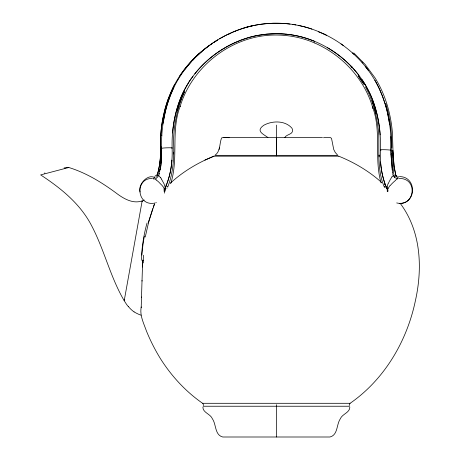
<?xml version="1.0" encoding="UTF-8"?>
<svg xmlns="http://www.w3.org/2000/svg" width="460" height="460" viewBox="0 0 460 460"><rect width="100%" height="100%" fill="white"/><g stroke="black" fill="none" stroke-linecap="round" stroke-linejoin="round"><path stroke-width="0.69" d="M276.362 155.336L276.385 137.436L322.466 137.425M173.334 154.019L173.339 152.49M392.604 150.368L393.191 157.395L392.432 132.842C390.776 113.539 385.33 94.352 375.015 77.843L365.211 64.526L353.734 52.883M141.22 306.935C139.576 315.41 143.669 323.104 146.383 330.866C150.334 340.607 155.089 350.008 160.626 358.944C171.609 376.24 185.759 391.586 202.607 403.299M141.203 307.613L141.519 297.005M141.496 297.712L142.031 280.433M142.462 267.053L142.68 260.469M142.013 281.077L142.617 262.16M349.226 405.49L349.594 403.863M142.623 261.866L142.646 261.28M142.657 260.981L142.698 260.101M161.782 135.654L161.816 135.09A147.614 147.269 -6.7 0 1 163.064 123.337L165.301 111.74A128.334 128.047 -0.2 0 1 167.756 102.873L170.545 95.013L173.874 87.417M171.919 160.224L171.931 160.114A108.957 108.692 -16.4 0 0 172.097 148.017M153.513 178.727L153.565 179.136M171.902 160.436L171.862 160.977A90.597 90.396 0 0 1 170.395 171.465L170.033 173.121A78.556 78.384 0 0 1 167.48 182.062L167.152 182.959M172.115 148.017A140.386 140.07 -1.8 0 1 172.546 132.946L172.626 132.233A128.587 128.3 0 0 1 174.639 118.312L174.927 116.966A118.226 117.961 0 0 1 178.359 104.345L179.314 101.626A105.668 105.432 0 0 1 180.952 97.382L181.476 96.14A98.405 98.181 0 0 1 183.862 90.988L188.951 82.029A98.825 98.601 0 0 1 191.762 77.878A102.034 101.804 0 0 1 194.787 73.87L197.403 70.702A107.26 107.019 0 0 1 204.269 63.434L207.73 60.237A107.922 107.68 0 0 1 215.05 54.309A108.376 108.134 0 0 1 226.958 46.655A109.537 109.296 0 0 1 232.967 43.562L240.614 40.273L248.066 37.743A97.232 97.014 0 0 1 257.801 35.403L266.639 34.166L275.367 33.718A102.361 102.131 0 0 1 281.888 33.862L284.849 34.069M164.364 193.142L164.571 190.917M393.559 176.743L393.587 175.507A3.318 0.701 -67.5 0 0 393.398 175.323L391.949 176.83M202.9 407.037C202.699 412.666 210.513 413.925 212.405 418.801C216.361 424.384 214.63 434.976 222.732 437L329.987 437C338.094 434.976 336.358 424.384 340.32 418.801C342.211 413.925 350.02 412.666 349.824 407.037M386.992 187.105L387.924 184M323.495 137.753L325.231 137.459A28.652 28.652 0 0 1 326.796 137.396L330.332 137.523L331.522 138.356L333.73 149.483L335.277 152.473L337.778 155.336L214.946 155.336C220.679 151.208 219.299 143.606 221.599 137.937L223.445 137.425L276.385 137.442M159.597 171.758L160.597 165.818M160.224 169.855L161.431 160.241L161.592 146.895A126.839 126.471 31.8 0 1 161.816 135.09M124.436 299.42L124.206 300.702L126.632 304.503A47.673 47.673 0 0 0 128.294 306.538M142.157 200.939L124.206 300.702C110.314 277.098 104.368 249.981 91.695 225.86C80.402 203.912 60.921 188.203 40.635 174.903L68.81 167.498C85.934 172.747 101.459 182.24 115.816 192.792C123.165 198.398 132.601 204.205 142.163 200.916M145.256 237.003L149.034 220.455L154.951 202.71M157.182 176.025L159.649 164.484A67.436 67.436 0 0 0 160.161 160.482L160.27 159.223A88.941 88.935 86.6 0 0 160.569 152.645L160.448 143.008A143.416 143.411 88.5 0 1 161.063 131.267L161.115 130.715A135.844 135.844 87.2 0 1 162.84 118.674L165.117 108.79A124.562 124.556 0 0 1 168.09 99.343L172.724 88.297A107.427 107.427 0 0 1 173.73 86.273L174.737 84.347A106.254 106.254 0 0 1 179.688 76.049A110.889 110.889 0 0 1 186.898 66.343L189.664 63.129A118.594 118.594 0 0 1 201.319 51.779L202.877 50.473A119.818 119.818 0 0 1 209.334 45.534M158.326 171.275L159.643 164.513A69.512 69.512 0 0 0 160.27 159.223A79.465 79.465 0 0 1 159.683 164.519M158.32 175.639L158.286 176.433M165.381 190.958L164.714 191.021L165.197 189.037A52.561 52.457 12.1 0 1 166.152 185.817L166.945 183.54M158.809 173.938L159.913 169.303M164.714 191.021L165.077 189.52A52.716 52.612 13 0 1 166.135 185.851L167.267 182.649M159.275 174.403L159.551 173.27M156.774 176.933L158.096 171.758M148.356 222.95L152.766 208.604M177.405 110.383L177.957 108.502M178.325 107.255L178.877 105.38M170.689 183.701C178.877 158.55 170.614 131.249 180.17 106.254L180.096 106.53C192.044 66.941 230.362 36.731 271.791 35.098C286.339 34.54 301.007 37.076 314.375 42.878L314.335 42.861C342.119 54.803 364.694 79.109 372.968 108.364L372.577 107.071M396.175 177.117L394.134 166.543L392.869 150.523M219.04 149.483L219.667 147.505M167.681 187.157C173.512 172.442 174.254 156.463 173.535 140.835C173.949 123.838 177.364 106.76 184.759 91.385M167.371 182.355L167.474 182.062A79.293 79.114 0 0 0 170.384 171.465A91.189 90.982 0 0 0 171.919 160.114M153.318 207.063L154.428 204.067M179.302 104.092L181.407 98.411M164.847 188.531L164.036 189.692M181.918 97.169L184.253 92.011M387.878 188.744L390.046 185.437M163.064 123.337A133.987 133.688 1 0 1 165.301 111.74A128.363 128.076 -0.2 0 1 168.573 100.389A115.052 114.793 0 0 1 172.937 89.407A105.627 105.392 0 0 1 178.463 78.959L178.537 78.832M179.607 76.176L179.688 76.049A112.056 112.05 0 0 1 189.669 63.135A118.496 118.496 0 0 1 201.319 51.779L202.877 50.473A119.876 119.87 0 0 1 212.146 43.585L212.704 43.217A119.818 119.818 0 0 0 210.996 44.367M178.463 78.965A109.29 109.049 0 0 1 185.098 69.184L188.174 65.32M392.857 150.581L392.604 150.776A4.048 0.437 -14.1 0 1 392.046 151.035L391.793 151.133M284.792 137.528C286.465 134.107 293.215 134.659 292.485 130.019A4.807 4.807 0 0 0 291.91 128.162C285.206 120.342 272.188 120.531 263.701 125.315C255.553 131.083 262.988 133.86 267.927 137.528M157.078 174.633L154.738 176.41M164.019 191.228C165.646 187.64 160.81 184.569 158.815 182.12A8.544 1.679 44.6 0 0 156.233 179.964M170.539 183.011C183.166 171.436 198.128 162.587 213.969 156.176L204.918 160.103M156.504 178.037L157.659 176.962M197.012 55.821A117.576 117.311 0 0 1 199.686 53.331L201.238 51.94A118.07 117.806 0 0 1 210.519 44.608L212.773 43.05M396.158 178.785L398.831 176.651M142.077 201.405L143.14 200.64M350.112 403.299C384.267 379.598 406.784 341.521 415.294 301.197C422.746 268.226 421.136 231.133 400.102 203.211M395.997 179.762L397.503 178.808M392.455 172.172L392.478 172.523L391.069 154.721L391.851 154.1A3.691 1.265 1.4 0 0 391.851 153.674L391.264 153.134M228.614 34.322L229.086 34.109M234.928 31.602L235.566 31.355M155.911 202.785L156.342 202.618M281.612 23.339L273.102 23.259L265.207 23.759A109.129 108.888 0 0 0 253.506 25.553A106.709 106.467 0 0 0 244.145 27.956L235.595 30.958L227.194 34.684A119.83 119.565 0 0 0 219.506 38.807M64.124 167.958L64.63 167.82M44.436 173.132L44.942 173.006M153.669 203.257C136.442 205.654 134.786 177.824 152.473 178.457M399.441 203.435C416.881 203.699 416.881 176.364 399.441 176.623M399.107 178.48C418.577 177.882 414.914 207.42 396.692 202.929M160.333 148.407L161.782 148.35M213.911 156.176L338.807 156.176M202.567 403.299L350.158 403.299M203.234 406.237L349.485 406.237M223.859 137.425L229.149 137.712M387.055 190.934L388.004 191.021A72.289 72.128 0 0 1 384.98 183.736A77.861 77.682 0 0 1 382.455 174.898L382.093 173.236A89.901 89.7 0 0 1 380.638 162.84L380.564 161.972A108.41 108.163 0 0 1 380.385 149.954A142.721 142.404 0 0 0 380.144 134.872A129.979 129.685 0 0 0 378.275 120.204L378.011 118.852A120.365 120.094 0 0 0 374.779 106.168L373.629 102.712A106.887 106.651 0 0 0 372.312 99.153L371.812 97.899A99.417 99.193 0 0 0 369.524 92.701L364.613 83.645A98.498 98.273 0 0 0 361.882 79.442A101.418 101.194 0 0 0 358.938 75.377L356.379 72.162A105.955 105.719 0 0 0 349.652 64.774L345.753 61.059A108.6 108.359 0 0 0 327.267 47.598A107.991 107.749 0 0 0 314.565 41.325A100.665 100.441 0 0 0 301.191 36.823A97.715 97.497 0 0 0 286.028 34.178A98.52 98.302 0 0 1 296.539 35.753L301.185 36.829A100.809 100.585 0 0 1 314.565 41.337M285.436 34.12L286.028 34.178L284.257 34.023A102.218 101.993 0 0 0 275.367 33.718A102.626 102.396 0 0 0 271.808 33.81A100.01 99.785 0 0 0 257.801 35.397A97.181 96.968 0 0 0 244.231 38.962A102.373 102.143 0 0 0 237.596 41.492A109.284 109.037 0 0 0 226.958 46.655A108.284 108.042 0 0 0 215.05 54.309A108.169 107.927 0 0 0 204.269 63.434A106.576 106.335 0 0 0 194.787 73.87M298.172 25.375L303.341 26.548A106.639 106.404 0 0 1 311.339 28.905L311.909 29.101A116.771 116.506 0 0 1 322.891 33.511L326.721 35.357M338.75 156.176C354.395 162.489 369.15 171.218 381.691 182.551M323.943 34.161L324.409 34.379M324.881 34.598L325.346 34.822M397.371 176.456L395.249 174.978M341.027 43.907L343.258 45.5A119.272 119.008 0 0 1 352.452 52.94L353.987 54.349M156.216 179.94L154.29 178.716A5.336 0.995 43.8 0 0 153.496 178.716M156.256 178.825C149.368 171.747 137.557 184.08 140.064 191.992M158.884 175.639L160.632 177.87M394.226 176.881L395.393 178.008M158.246 174.024L158.527 174.363M365.338 66.493L368.356 70.397A109.296 109.049 0 0 1 374.86 80.264A105.823 105.587 0 0 1 379.327 88.786L382.553 96.422L385.238 104.316A130.335 130.042 0.3 0 1 387.596 113.212L389.706 124.838A142.29 141.945 10.2 0 1 390.816 136.591L390.816 136.666M387.699 190.405L387.447 190.026M358.662 76.366L364.257 84.663M358.214 75.751L363.785 84.042M161.713 179.572L164.036 183.804L164.973 186.564A7.78 4.606 39.9 0 1 164.847 188.531M374.842 80.23L374.86 80.264A105.846 105.61 0 0 1 380.236 90.787A116.093 115.834 0 0 1 384.456 101.821A130.364 130.071 0.3 0 1 387.596 113.212A135.677 135.378 -1.7 0 1 389.706 124.838M165.991 185.029L166.324 185.673M365.447 86.917C373.6 101.7 377.671 118.473 378.775 135.246C379.184 152.657 377.286 170.804 384.41 187.277M203.124 403.863L203.498 405.49M384.652 186.392L385.158 187.611M372.042 100.826L373.819 105.909M372.491 106.795C381.846 131.382 373.882 158.067 381.081 182.925M394.812 177.75L393.587 173.351L391.903 153.887M374.405 107.835L375.969 113.493M385.825 103.759L388.234 112.602L390.413 124.16L391.598 135.855L391.857 147.62M396.054 176.64L394.191 166.992L393.173 157.176M392.742 174.518L392.581 173.483M65.038 168.113L65.993 167.452A7.107 7.107 0 0 1 68.81 167.492M391.477 160.534L391.437 160.114A100.843 100.418 -46.7 0 1 391.006 148.425A163.392 162.506 -52.6 0 0 390.816 136.591M391.517 160.954L391.638 162.225M391.678 162.65L391.753 163.518M391.834 164.392L392.018 166.618M392.058 167.072L392.138 168.067M392.19 168.739L392.299 170.096M380.138 134.872L380.086 134.153A129.708 129.415 0 0 0 378.275 120.204A120.727 120.462 0 0 0 374.785 106.168A110.09 109.842 0 0 0 372.312 99.153A100.061 99.837 0 0 0 369.529 92.701A96.048 95.829 0 0 0 366.309 86.514A97.531 97.313 0 0 0 361.876 79.442M379.126 155.549L379.143 156.975M379.12 154.939L379.126 155.957M276.362 125.091L276.362 155.923M276.362 404.685L276.362 437M388.004 191.021A71.748 71.587 0 0 1 385.854 186.076L384.98 183.741A78.602 78.424 0 0 1 382.099 173.236A90.493 90.292 0 0 1 380.575 161.972M358.938 75.377A105.38 105.144 0 0 0 349.652 64.774A108.456 108.215 0 0 0 327.261 47.598M191.768 77.878A97.779 97.56 0 0 0 187.197 84.87A95.766 95.553 0 0 0 183.862 90.988A98.969 98.745 0 0 0 180.958 97.382A107.956 107.715 0 0 0 178.365 104.351A118.668 118.404 0 0 0 174.65 118.318A128.857 128.57 0 0 0 172.569 132.946M384.502 184.816A70.012 66.533 61.3 0 1 384.29 184.213M350.945 66.067A106.754 106.754 0 0 1 352.193 67.43M192.28 77.429A101.718 101.718 0 0 1 192.981 76.429M391.069 154.721A102.718 102.287 -46.7 0 1 391.006 148.425A163.444 162.552 -52.6 0 0 390.845 137.16M368.362 70.397A114.994 114.741 0 0 0 360.847 61.266A117.783 117.518 0 0 0 352.452 52.94M343.258 45.5A119.312 119.048 0 0 0 333.373 38.996A118.674 118.41 0 0 0 322.891 33.511M311.909 29.101A106.691 106.45 0 0 0 300.524 25.875A108.663 108.422 0 0 0 288.851 23.914A112.044 111.791 0 0 0 277.035 23.218A113.131 112.878 0 0 0 265.207 23.759L260.337 24.351A107.927 107.686 0 0 0 244.145 27.956M253.506 25.553A106.731 106.49 0 0 0 242.075 28.612A113.695 113.436 0 0 0 231.041 32.884A120.698 120.428 0 0 0 220.489 38.243A118.962 118.697 0 0 0 210.519 44.608M201.238 51.94A119.364 119.1 0 0 0 192.734 60.157A115.736 115.477 0 0 0 185.098 69.184M199.68 53.325A119.341 119.077 0 0 0 192.734 60.157A117.576 117.311 0 0 1 194.419 58.397M161.592 146.895A173.121 172.678 -28.5 0 1 161.512 158.734L160.948 165.146A100.734 100.274 52.6 0 1 160.356 169.09M362.037 61.991A117.478 117.478 0 0 1 362.952 63.003M318.383 31.757A117.271 117.271 0 0 1 320.263 32.533M214.377 42.119A121.704 121.704 0 0 1 217.844 39.991M174.737 84.347A107.784 107.784 0 0 0 171.143 91.712A115.529 115.529 0 0 0 168.095 99.343A126.04 126.04 0 0 0 163.685 114.597A135.033 135.033 84.3 0 0 161.069 131.267A144.888 144.877 87.8 0 0 160.482 148.402M160.402 148.402A91.919 91.793 -89.7 0 1 160.206 159.217M381.018 150.109A5.365 0.356 2.1 0 1 385.261 149.73A5.365 0.356 2.1 0 1 390.741 150.408M161.753 148.494A5.365 0.356 -2.2 0 1 166.698 147.827A5.365 0.356 -2.2 0 1 171.896 148.091M388.148 183.833A8.844 1.633 -62.2 0 1 391.926 176.945M387.584 189.934A8.487 5.169 -45.4 0 1 387.492 186.973M397.566 178.733A5.468 0.995 -43.9 0 1 398.308 178.555M390.379 185.374A9.085 1.92 -45.3 0 1 395.772 180.216M387.734 191.596A7.555 3.496 -38 0 1 388.108 188.686M158.424 175.841A3.571 0.765 68.9 0 1 158.821 175.433M160.5 177.405A8.223 1.098 60.1 0 1 161.73 179.325M167.336 186.524A8.544 1.391 54.9 0 1 167.405 186.748M154.192 177.301A8.291 0.489 40.6 0 1 154.129 177.238M166.882 188.606A9.269 1.317 42.7 0 1 166.934 188.726M165.577 187.709A7.854 0.644 45 0 1 165.462 187.611M140.99 315.186A36.737 36.737 0 0 1 134.09 311.874M141.289 260.262A66.073 24.742 -86.2 0 1 147.073 222.979M134.073 311.897A28.503 28.503 0 0 1 128.346 306.498M143.33 262.953A66.125 0.31 -88.3 0 1 143.416 260.124M143.209 260.417A65.745 25.409 -86.2 0 1 143.508 255.231M141.904 255.07A66.585 25.495 -86.1 0 1 144.354 236.158M152.45 209.541A44.948 1.736 -72.4 0 1 152.369 209.835M143.129 200.629A26.617 26.358 -44.8 0 1 144.193 200.014M173.339 152.185A117.892 117.892 0 0 1 173.339 153.617M351.302 66.453A106.099 105.863 0 0 1 352.107 67.309M160.528 152.645A79.465 79.465 0 0 1 160.465 156.245M282.52 23.391A110.36 110.112 0 0 1 290.024 24.052M292.364 24.369A110.36 110.112 0 0 1 295.855 24.932M213.716 42.412A119.83 119.565 0 0 1 217.551 39.974M188.726 64.659A117.576 117.311 0 0 1 190.986 62.065M320.735 32.735A116.414 116.414 0 0 1 322.058 33.31M157.861 173.575L157.861 173.575M351.969 67.183A106.3 106.3 0 0 0 351.175 66.315A106.432 106.432 0 0 1 351.969 67.183"/></g></svg>
